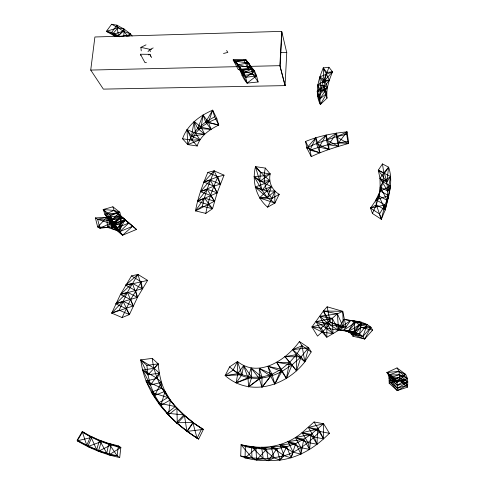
<?xml version="1.0" encoding="UTF-8"?>
<svg xmlns="http://www.w3.org/2000/svg" width="485" height="485" viewBox="0 0 485 485"><rect width="100%" height="100%" fill="white"/><g stroke="black" fill="none" stroke-linecap="round" stroke-linejoin="round"><path stroke-width="0.73" d="M314.062 421.968L319.839 431.462L323.592 438.834L317.584 429.134L302.04 432.699L310.994 434.342L309.588 449.437L303.755 439.216L287.963 441.659L295.729 443.484L291.012 457.834L286.768 446.733L279.966 444.739L293.158 452.196L301.003 454.124L295.729 443.484L279.966 444.739L284.137 455.718L279.936 460.089L274.061 457.901L271.151 446.624L284.137 455.718L291.012 457.834L293.158 452.196L287.963 441.659L301.039 447.661L309.588 449.437L308.005 442.532L302.04 432.699L314.062 421.968L323.628 423.757L323.592 438.834C311.382 449.825 296.402 458.052 279.936 460.089C266.895 460.908 252.885 461.302 240.706 456.015L241.093 444.8L266.604 449.225L276.965 448.68L286.768 446.733L295.729 443.484L303.755 439.216L310.994 434.342L323.628 423.757L329.454 433.323L323.592 438.834L314.231 437.076L302.04 432.699C288.138 444.442 269.424 449.158 251.521 446.588L252 457.913L256.517 459.95C268.781 457.488 281.785 458.331 293.158 452.196C303.27 447.031 312.049 439.665 319.839 431.462L329.454 433.323M332.528 71.768L319.924 76.818L322.937 82.541L332.528 71.768L326.823 72.477L323.246 67.93C325.241 80.455 318.348 92.101 320.379 104.505L327.036 98.091C325.853 88.973 329.2 80.086 332.528 71.768L328.933 67.263L323.246 67.93C318.603 79.346 314.153 92.762 320.379 104.505L326.726 93.369L324.029 85.803L324.707 80.552L326.338 74.344L328.933 67.263M240.706 456.015L252 457.913L245.022 457.986L245.386 446.624L241.093 444.8L252 457.913L263.228 458.616L268.272 460.75L274.061 457.901L261.615 447.237L263.228 458.616L251.521 446.588L256.001 448.473L266.604 449.225L268.272 460.75L276.965 448.68L271.151 446.624L286.768 446.733L279.936 460.089L276.965 448.68L261.615 447.237L266.604 449.225L256.517 459.95L256.001 448.473L241.093 444.8M111.544 228.374L111.829 220.02L110.071 214.976L103.208 209.52L112.872 206.798L119.759 212.23L120.965 216.219L121.226 225.555L119.346 231.084L111.544 228.374L113.369 222.791L120.965 216.219L136.473 229.453L122.547 235.243L112.023 226.343L104.942 214.218L103.208 209.52L114.048 210.423L119.759 212.23L111.829 220.02L113.369 222.791L121.226 225.555M397.27 390.589L389.17 380.925L399.313 379.797L407.655 384.945L397.348 388.297L389.085 378.13L399.422 377.585L407.655 384.945L397.27 390.589C397.457 386.654 397.706 382.483 395.481 379.021L386.939 372.51L397.039 367.921L405.666 374.414C408.012 378.276 407.994 382.835 407.461 387.169L397.27 390.589L389.17 383.211C389.188 379.543 389.394 375.536 386.939 372.51L398.864 371.383L405.666 374.414L396.954 382.247L388.503 375.196L398.864 371.383L407.382 378.415L397.385 385.411L389.085 378.13L399.428 374.675L407.382 378.415L396.954 382.247L386.939 372.51M286.75 52.653L281.718 31.367L94.902 36.981L90.731 70.07L103.36 89.119L285.065 85.615L286.762 52.477L280.724 52.635M407.461 387.169L399.313 379.797C399.652 375.711 399.591 371.358 397.039 367.921M285.065 85.615L279.881 65.669L281.718 31.367M281.906 32.38L280.094 66.269L285.077 85.433M255.492 166.628L260.354 172.417L270.145 173.891C268.381 181.893 271.946 190.369 279.239 194.279L274.88 203.051L267.617 207.192C256.044 197.346 251.885 181.147 255.492 166.628L265.344 168.101L270.145 173.891L259.772 181.445L262.046 190.175L267.356 197.686L274.88 203.051L274.819 190.963L266.956 191.12L255.201 187.077L264.701 183.463L269.769 180.62L264.167 175.782L255.492 166.628L259.772 181.445L269.769 180.62L262.046 190.175L255.201 187.077L267.356 197.686L274.819 190.963L271.982 198.383L267.617 207.192M260.354 172.417L259.772 181.445L254.104 176.619L264.167 175.782L270.145 173.891M123.778 35.932L124.215 29.173L116.964 25.214L111.623 24.25L106.36 31.373L115.897 36.678M112.872 206.798L114.048 210.423L120.965 216.219L119.346 231.084L111.829 220.02L103.208 209.52M119.698 457.561L120.838 447.479L118.31 445.848L108.773 443.429L99.54 440.228L90.671 436.264L82.25 431.565L77.218 440.065L77.297 440.816C90.392 448.692 104.742 454.396 119.698 457.561L117.158 455.815L98.406 451.28L96.66 449.747L77.297 440.816L82.383 432.22L82.25 431.565C93.793 439.586 107.197 444.418 120.838 447.479L109.064 454.912L106.809 453.226L87.773 446.6L86.76 445.363L82.25 431.565M77.218 440.065L86.76 445.363L90.671 436.264L96.66 449.747L99.54 440.228L106.809 453.226L108.773 443.429L111.035 445L109.064 454.912L117.158 455.815L118.31 445.848M378.288 170.186L384.447 173.387L386.8 182.039L378.288 170.186L390.637 176.54L386.8 182.039L379.991 178.347L382.95 181.917L390.649 186.094L387.8 191.108L379.991 178.347L383.787 172.781L388.637 167.198L386.8 182.039L387.8 191.108L387.333 200.457L385.229 209.914L381.325 219.256L372.419 213.455L370.516 208.107L378.918 195.885L382.95 181.917L383.787 172.781L382.459 163.924L388.637 167.198C393.529 181.39 388.715 196.031 385.229 209.914L376.33 204.779L375.996 199.796L380.24 190.999L379.991 178.347L378.288 170.186L382.459 163.924M305.58 141.456L310.03 150.138C322.289 146.197 335.111 141.432 348.163 143.572L346.684 134.157L346.993 131.878C332.843 133.236 318.772 136.061 305.58 141.456L306.853 147.998L311.267 156.625C323.052 150.938 335.62 147.167 348.163 143.572L348.479 141.396L346.993 131.878C334.232 138.789 319.591 140.965 306.853 147.998L319.858 152.793L319.178 147.064L315.771 137.758L306.853 147.998M265.344 168.101C262.797 178.541 264.58 190.265 271.982 198.383L279.239 194.279M195.51 210.884C197.862 197.565 202.591 184.821 207.841 172.405L214.127 170.853L224.034 175.158L217.153 192.848L212.545 208.683L205.804 213.382L195.51 210.884L204.385 198.013L207.125 189.198L214.127 170.853L220.36 184.088L213.94 186.107L200.426 191.708L210.538 195.394L214.485 201.239L195.51 210.884L202.318 206.204L204.385 198.013L214.485 201.239L207.125 189.198L200.426 191.708L210.387 180.105L220.36 184.088L217.838 176.752L207.841 172.405M205.804 213.382C208.113 200.681 212.776 188.574 217.838 176.752L224.034 175.158M381.325 219.256L379.5 213.958L370.516 208.107L376.33 204.779L381.325 219.256L384.987 204.991L388.734 195.637L380.24 190.999L390.649 186.094L387.333 200.457L378.918 195.885L380.167 186.998L382.95 181.917L390.637 176.54L387.8 191.108L380.167 186.998L387.333 200.457L388.734 195.637L375.996 199.796L384.987 204.991L385.229 209.914L378.918 195.885L376.33 204.779L372.419 213.455M299.403 341.543L302.034 345.823L304.829 361.828L301.046 356.845L292.576 349.63L308.642 347.715L304.829 361.828C286.35 386.012 249.957 397.488 225.143 375.566L229.587 366.902L237.511 361.507C258.535 378.597 286.338 359.852 299.403 341.543L308.642 347.715L311.188 351.946L304.829 361.828L296.414 354.656L292.576 349.63L302.034 345.823L311.188 351.946M182.554 138.771L192.03 140.159L199.953 139.759L191.454 136.146L194.164 121.42L197.698 128.446L204.621 134.2L195.51 133.205L186.967 129.586L191.454 136.146L204.621 134.2L201.117 127.185L194.164 121.42L195.51 133.205L199.953 139.759L187.792 144.609L191.454 136.146L197.698 128.446L205.701 122.002L218.735 125.057L214.637 116.758L212.679 110.168L208.441 122.323L201.117 127.185L195.51 133.205L192.03 140.159L197.213 145.997C200.269 135.776 209.665 129.55 218.735 125.057L216.801 118.522L212.679 110.168C199.674 115.727 187.301 124.936 182.554 138.771L187.792 144.609L197.213 145.997M129.671 35.987L130.435 33.883L124.215 29.173L118 27.718L111.623 24.25M326.823 72.477L322.937 82.541L329.376 80.013L323.246 67.93M111.726 313.104L119.152 310.151L127.409 292.267L137.94 274.443L147.616 280.366L137.498 297.323L129.422 314.559L122.099 317.554L111.726 313.104L120.425 294.504L131.496 275.892L137.94 274.443L142.281 288.769L120.425 294.504L130.629 299.609L133.217 305.944L111.726 313.104L123.014 301.233L133.217 305.944L127.409 292.267L120.425 294.504L132.363 283.313L142.281 288.769L141.28 281.882L131.496 275.892M122.099 317.554L130.629 299.609L141.28 281.882L147.616 280.366M327.145 306.799L330.303 322.404C327.575 328.084 322.016 331.843 317.542 336.105L311.952 326.969L323.374 311.024L327.145 306.799L342.737 311.321L346.011 327.029L343.362 327.466L326.817 337.263L322.143 332.073L316.075 321.622L332.261 318.312L337.378 313.856L342.737 311.321L343.362 327.466L329.321 324.544L319.858 316.262L337.378 313.856L343.362 327.466L330.303 322.404L323.374 311.024L342.737 311.321M310.03 150.138L315.771 137.758L316.481 143.56L319.858 152.793L310.03 150.138L311.267 156.625M198.65 439.083L203.373 429.401C177.874 413.863 155.679 389.091 152.242 358.373L140.783 359.888C144.888 394.19 170.205 421.707 198.65 439.083L187.252 431.365L176.564 422.702L166.834 413.232L175.315 406.539L183.882 414.905L193.321 422.562L187.252 431.365L176.564 422.702L183.882 414.905C176.904 407.715 168.756 400.798 165.064 391.334C160.832 382.768 159.019 373.341 158.231 363.889L152.242 358.373M197.074 438.258L192.878 422.605L203.373 429.401L187.252 431.365L197.074 438.258L201.748 428.698L192.878 422.605L183.882 414.905L166.834 413.232L177.286 423.423L184.512 415.712L186.883 431.298L192.878 422.605L193.321 422.562L176.564 422.702L177.286 423.423L176.904 408.121L168.537 414.748L158.31 403.041L167.846 397.591L151.265 392.244L161.729 388.164L165.064 391.334L170.32 399.955L175.315 406.539L158.31 403.041L160.905 405.363L168.537 414.748L170.32 399.955L160.905 405.363L151.265 392.244L154.727 395.39L160.905 405.363L165.064 391.334L154.727 395.39L146.04 381.016L157.219 378.385L159.322 373.129L154.2 368.321L140.783 359.888L147.967 374.832L150.362 385.011L154.727 395.39L161.408 382.392L157.219 378.385L142.729 370.031L154.2 368.321L158.231 363.889L146.876 365.399L140.783 359.888M308.642 347.715L301.046 356.845L292.031 364.89L281.809 371.48L274.789 384.132L272 374.262L259.329 368.364L261.979 377.112L248.593 386.903L251.721 377.251L241.942 374.747L225.143 375.566L233.061 370.14L237.511 361.507L241.942 374.747L236.11 382.901L251.721 377.251L261.979 377.112L272 374.262L281.258 369.255L289.46 362.592L296.414 354.656L302.034 345.823M337.942 329.594C343.356 329.97 350.085 330.958 352.916 336.226L364.69 339.003L370.928 327.26C363.556 320.743 353.104 321.118 343.938 319.433L337.942 329.594C346.708 332.237 359.221 329.945 364.69 339.003L372.613 330.152L370.928 327.26L359.288 324.786L355.808 322.307L350.697 320.373L337.942 329.594L354.553 332.213L361.683 322.295L343.938 319.433M212.679 110.168L205.701 122.002L211.048 129.301L197.698 128.446L203.063 114.993L208.441 122.323L211.048 129.301L201.117 127.185L203.063 114.993L205.701 122.002L214.637 116.758M348.206 331.382L354.292 321.137L350.697 320.373L343.647 330.218L359.488 334.032L367.181 324.501L355.808 322.307L343.647 330.218L354.553 332.213L354.292 321.137M379.5 213.958L384.987 204.991L370.516 208.107M384.447 173.387L388.637 167.198M107.506 227.386L114.587 223.937L120.965 216.219L117.091 213.042L106.767 217.347L107.506 227.386L110.307 223.403L123.002 218.117L128.871 222.961L119.947 231.551L107.506 227.386L99.91 228.259L97.679 226.992L95.381 217.923L106.767 217.347L120.074 215.607L124.954 219.62L119.346 231.084L114.587 223.937L104.942 214.218L114.048 210.423L132.708 226.24L122.547 235.243L110.307 223.403L97.643 219.287L95.381 217.923M116.897 36.642L112.259 34.514L118 27.718L106.36 31.373L111.653 32.38L116.964 25.214L118 27.718L123.372 31.264L127.409 35.405L128.664 36.011M346.993 131.878L338.524 142.845L338.469 146.403L328.727 144.688L326.108 135.048L316.481 143.56L328.994 149.435L328.727 144.688L336.523 133.132L338.524 142.845L348.479 141.396M352.916 336.226L360.834 327.405L370.928 327.26L362.962 336.42L351.358 333.898L359.288 324.786L367.181 324.501L362.962 336.42L348.169 331.782L355.808 322.307L361.683 322.295L359.488 334.032L348.169 331.782L359.288 324.786L360.834 327.405L372.613 330.152M214.127 170.853L203.882 182.087L213.94 186.107L217.153 192.848L197.547 201.281L207.725 204.537L212.545 208.683L202.318 206.204M122.547 235.243L111.829 220.02L104.942 214.218L117.091 213.042L128.871 222.961L117.291 227.78L106.767 217.347L97.679 226.992L117.291 227.78L124.954 219.62L114.587 223.937L106.767 217.347L97.643 219.287L99.91 228.259L110.307 223.403L125.864 220.578L112.023 226.343M158.231 363.889L147.967 374.832L142.729 370.031L150.362 385.011L161.408 382.392L161.729 388.164L146.04 381.016L150.362 385.011L159.322 373.129L147.967 374.832L146.876 365.399M147.992 51.592L150.01 49.482L153.187 47.924M317.578 96.46L324.21 90.083L324.029 85.803L317.893 84.772L319.864 98.958L326.726 93.369L324.21 90.083L317.19 91.35L320.379 104.505M137.94 274.443L125.633 285.18L135.667 290.685L137.498 297.323L115.806 303.828L126.112 308.587L129.422 314.559L119.152 310.151M321.185 328.066L332.261 318.312L338.578 330.261L326.126 328.133L316.075 321.622L326.89 323.119L333.001 333.644L322.143 332.073L311.952 326.969L326.89 323.119L326.817 337.263L321.185 328.066L311.952 326.969M245.022 457.986L256.001 448.473L245.386 446.624M117.079 36.563L123.372 31.264L124.215 29.173L118.419 36.005L112.259 34.514L123.372 31.264L130.435 33.883L132.162 36.048M127.561 36.302L130.435 33.883L126.173 36.229M238.287 69.543L248.878 69.61L246.156 60.019L235.649 61.286C240.433 68.106 241.1 76.963 247.12 83.105L256.565 75.805L254.631 71.162L246.156 60.019L233.182 59.958L238.287 69.543L241.275 70.222L248.878 69.61L251.721 68.937L254.631 71.162L245.652 77.376L247.12 83.105L258.117 81.983L256.565 75.805L250.775 67.924L248.623 62.923L235.649 61.286L233.182 59.958L246.156 60.019L251.721 68.937L243.919 72.992L233.182 59.958M360.834 327.405L351.358 333.898L364.69 339.003M141.238 50.87L140.899 47.348L146.021 44.862M216.801 118.522L208.441 122.323L218.735 125.057M148.549 54.914L149.877 54.32L151.629 57.551M395.481 379.021L405.666 374.414M97.643 219.287L108.555 220.402L120.074 215.607M111.829 220.02L120.965 216.219M110.307 223.403L119.947 231.551L132.708 226.24M217.838 176.752L203.882 182.087L210.387 180.105L217.153 192.848L207.125 189.198L197.547 201.281L204.385 198.013L212.545 208.683M389.17 383.211L399.313 379.797M119.759 212.23L110.071 214.976L113.369 222.791M346.684 134.157L336.493 136.794L338.469 146.403L326.405 139.892L326.108 135.048L319.178 147.064L328.994 149.435L326.405 139.892L336.523 133.132L336.493 136.794L348.163 143.572M223.506 53.477L227.853 52.398L226.61 50.495M323.628 423.757L308.284 427.449L314.231 437.076L317.02 444.254L308.005 442.532L295.28 437.531L301.039 447.661L301.003 454.124L303.755 439.216L295.28 437.531L310.994 434.342L317.02 444.254L317.584 429.134L308.284 427.449L319.839 431.462M77.297 440.816L91.72 437.397L90.671 436.264L101.304 441.647L98.406 451.28L111.035 445L99.54 440.228L101.304 441.647L87.773 446.6L91.72 437.397L82.383 432.22M141.28 281.882L125.633 285.18L132.363 283.313L137.498 297.323L127.409 292.267L115.806 303.828L123.014 301.233L129.422 314.559M119.947 231.551L108.555 220.402L123.002 218.117L136.473 229.453M119.413 36.605L127.409 35.405M225.143 375.566L237.753 373.729C251.6 381.434 268.369 378.646 281.809 371.48L286.405 378.433L292.031 364.89L284.944 356.627L296.414 354.656L296.517 370.819L284.944 356.627L301.046 356.845L296.517 370.819L292.031 364.89L276.662 362.283L281.809 371.48L267.981 366.32L270.757 376.196L274.789 384.132L281.258 369.255L276.662 362.283L289.46 362.592L286.405 378.433L281.258 369.255L267.981 366.32L272 374.262L261.955 387.266L259.287 378.506L259.329 368.364L270.757 376.196L261.955 387.266L261.979 377.112L251.145 368.091L247.993 377.73L248.593 386.903L259.287 378.506L251.145 368.091L251.721 377.251L243.603 365.593L237.753 373.729L236.11 382.901L247.993 377.73L243.603 365.593L241.942 374.747L233.061 370.14M241.936 75.484L253.031 74.369L256.565 75.805L245.652 77.376L239.784 69.494L250.775 67.924L254.631 71.162L243.919 72.992L237.85 64.76L248.623 62.923L251.721 68.937L241.275 70.222L235.649 61.286L243.919 72.992L245.652 77.376L237.85 64.76L250.775 67.924L253.031 74.369L258.117 81.983M90.731 70.07L279.881 65.669M146.446 62.662L144.991 62.65L140.414 54.229L149.877 54.32L150.732 56.315M271.982 198.383L259.463 197.892L271.485 186.592L264.701 183.463L254.104 176.619L262.046 190.175L271.485 186.592L267.356 197.686L259.463 197.892L274.88 203.051M140.899 47.348L151.496 49.67M330.303 322.404L346.011 327.029M120.838 447.479L108.773 443.429L117.158 455.815M253.031 74.369L239.784 69.494L247.12 83.105M106.36 31.373L118.419 36.005L119.559 36.824M201.748 428.698L203.373 429.401M111.653 32.38L118.419 36.005L116.964 25.214M229.587 366.902L237.753 373.729L237.511 361.507M108.555 220.402L117.291 227.78M243.791 60.049L248.878 69.61M192.03 140.159L186.967 129.586L187.792 144.609M140.414 54.229L140.917 55.46M324.21 90.083L327.036 98.091M150.01 49.482L150.265 51.719M327.442 87.324L319.864 98.958L317.19 91.35L324.029 85.803L327.442 87.324L320.597 91.598L317.893 84.772L324.707 80.552L329.376 80.013L320.597 91.598L319.924 76.818L324.707 80.552L327.442 87.324M407.782 381.938L397.348 388.297L389.17 380.925L399.422 377.585L407.782 381.938L397.385 385.411L388.503 375.196L399.428 374.675L407.782 381.938M332.261 318.312L319.858 316.262L326.126 328.133L333.001 333.644L332.261 318.312M337.378 313.856L323.374 311.024L329.321 324.544L338.578 330.261L337.378 313.856"/></g></svg>
